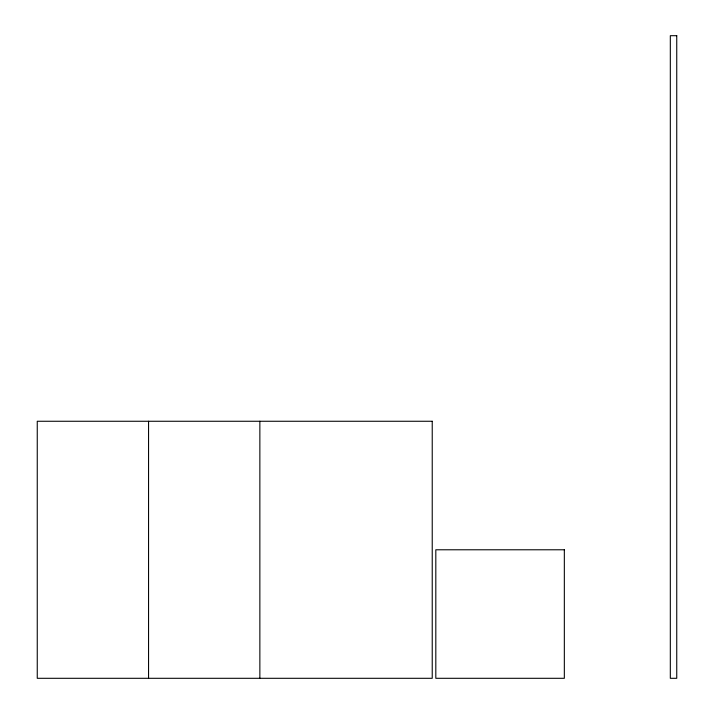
<?xml version="1.0" encoding="UTF-8"?>
<svg xmlns="http://www.w3.org/2000/svg" width="714" height="714" viewBox="0 0 714 714"><rect width="100%" height="100%" fill="white"/><g stroke="black" fill="none" stroke-linecap="round" stroke-linejoin="round"><path stroke-width="1.07" d="M259.86 421.26L259.86 678.3M148.557 421.26L148.557 678.3M676.747 35.7L670.321 35.7L670.321 678.3L676.747 678.3L676.747 35.7M432.229 421.26L37.253 421.26L37.253 678.3L432.229 678.3L432.229 421.26M564.337 549.78L435.817 549.78L435.817 678.3L564.337 678.3L564.337 549.78"/></g></svg>
